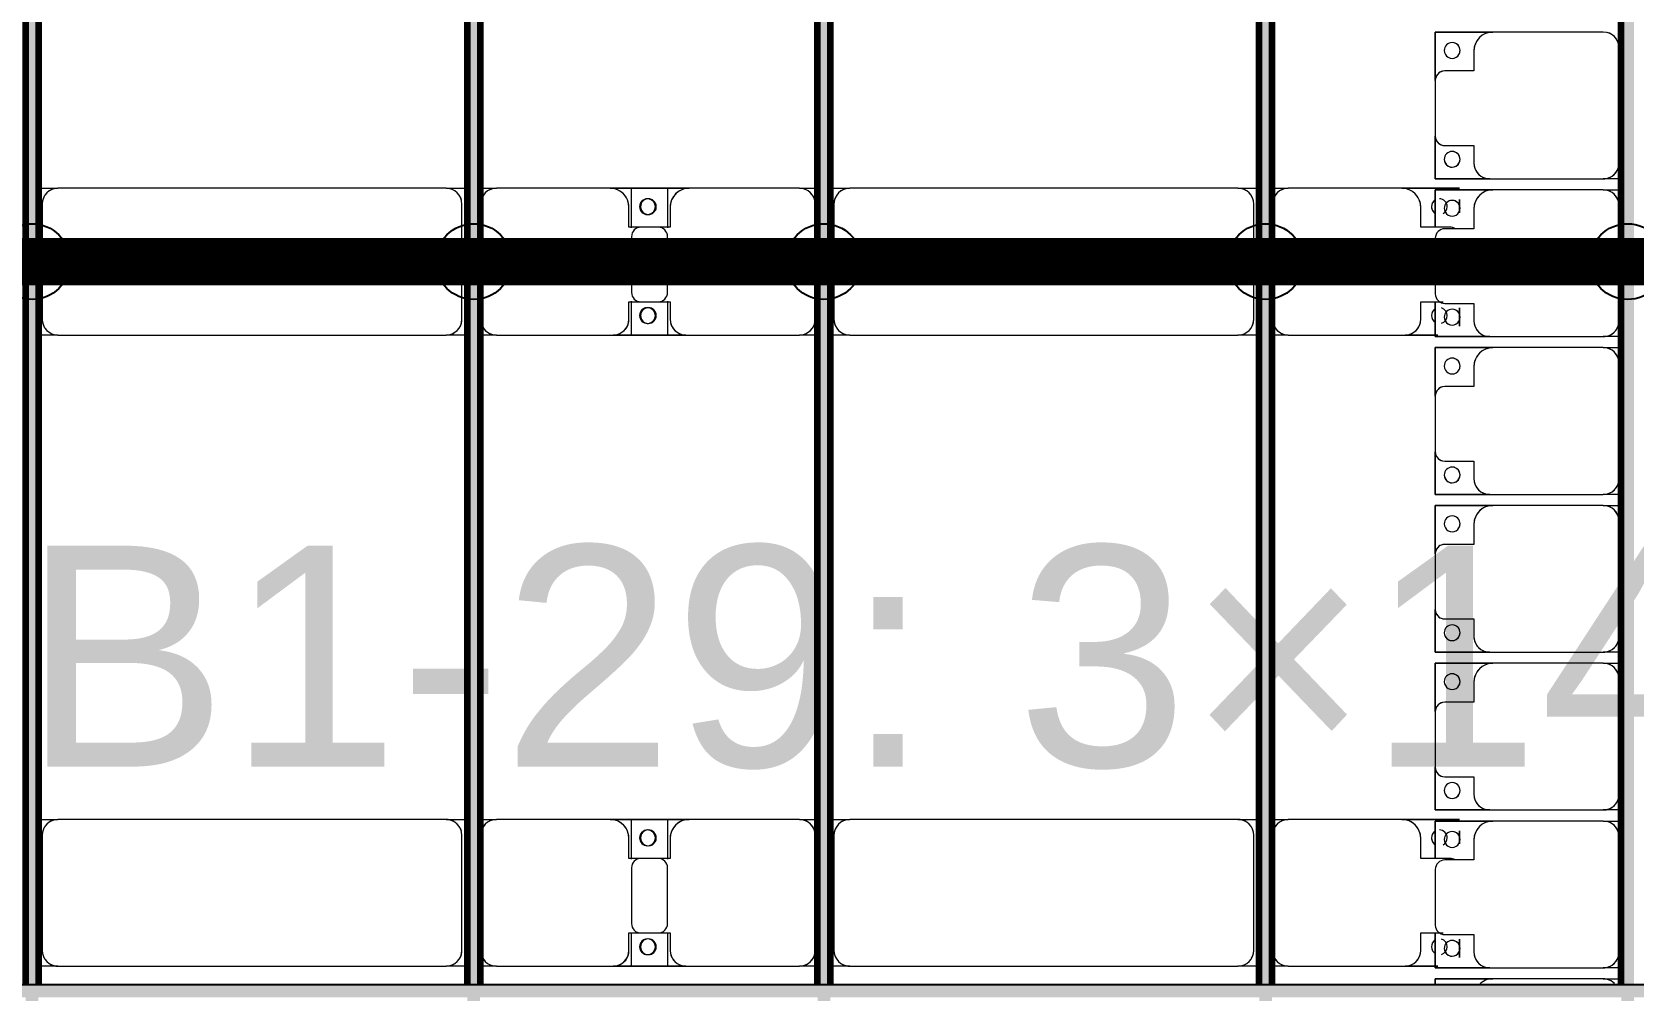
# Model space of a CAD drawing. Header units: millimetres. Extents: x -268744 to 115753, y -96240 to -10461.
# Drawn here: x -116669 to -111591, y -28627 to -25588 of the extents above; entities that cross this region are included whole.
import ezdxf

# ---------------------------------------------------------------- set-up
doc = ezdxf.new("R2010")
doc.units = ezdxf.units.MM
doc.layers.add('A-GENM', color=13, linetype='Continuous', lineweight=9)
doc.layers.add('S-BEAM', color=12, linetype='Continuous', lineweight=9)
doc.layers.add('GC-GHI CHU', color=2, linetype='Continuous')
doc.layers.add('GC-HOP 40x60 GIA CUONG', color=1, linetype='Continuous')
doc.styles.add('GC_VN', font='arial.ttf')

# ---------------------------------------------------------------- blocks, each defined once
blk = doc.blocks.new('Dầm C52 - Hộp 40x60-V24-KHUNG KẾT CẤU BÈ PIN 1')
at = {"layer": 'S-BEAM', "lineweight": 25}
blk.add_hatch(color=4, dxfattribs=at).paths.add_polyline_path([(-145811, -20), (145811, -20), (145811, 20), (-145811, 20)])
at = {"layer": 'S-BEAM', "color": 4, "lineweight": 25}
blk.add_line((-145811, 20), (145811, 20), dxfattribs=at)
blk = doc.blocks.new('Dai phao do pin - DẢI PHAO ĐỠ PIN-V50-KHUNG KẾT CẤU BÈ PIN 1')
at = {"layer": 'A-GENM', "color": 7}
for p, q in [((64577.6, 241.6), (64639.7, 241.6)), ((64577.6, 241.6), (64639.7, 241.6)), ((65870.3, 241.6), (64639.7, 241.6)), ((65870.3, 241.6), (65937.6, 241.6)), ((65870.3, 241.6), (65937.6, 241.6)), ((65977.6, 241.6), (66029.7, 241.6)), ((65977.6, 241.6), (66029.7, 241.6)), ((66389.7, 241.6), (66029.7, 241.6)), ((66389.7, 241.6), (66572.2, 241.6)), ((66572.2, 241.6), (66389.7, 241.6)), ((66457.8, 241.6), (66640.3, 241.6)), ((66457.8, 116.2), (66457.8, 241.6)), ((66640.3, 241.6), (66457.8, 241.6)), ((66572.2, 241.6), (66572.2, 116.2)), ((66990.3, 241.6), (66640.3, 241.6)), ((66990.3, 241.6), (67047.6, 241.6)), ((66990.3, 241.6), (67047.6, 241.6)), ((67087.6, 241.6), (67149.7, 241.6)), ((67087.6, 241.6), (67149.7, 241.6)), ((68380.3, 241.6), (67149.7, 241.6)), ((68380.3, 241.6), (68447.6, 241.6)), ((68380.3, 241.6), (68447.6, 241.6)), ((68487.6, 241.6), (68539.7, 241.6)), ((68487.6, 241.6), (68539.7, 241.6)), ((68899.7, 241.6), (68539.7, 241.6)), ((68899.7, 241.6), (69082.2, 241.6)), ((69082.2, 241.6), (68899.7, 241.6)), ((69082.2, 205.8), (69082.2, 164.2)), ((69082.2, 164.2), (69082.2, 205.8)), ((64589.7, 191.6), (64589.7, -173.4)), ((65920.3, -173.4), (65920.3, 191.6)), ((65979.7, 191.6), (65979.7, -173.4)), ((66449.7, 118.2), (66449.7, 181.6)), ((66580.3, 181.6), (66580.3, 118.2)), ((67040.3, -173.4), (67040.3, 191.6)), ((67099.7, 191.6), (67099.7, -173.4)), ((68430.3, -173.4), (68430.3, 191.6)), ((68489.7, 191.6), (68489.7, -173.4)), ((68959.7, 118.2), (68959.7, 181.6)), ((66542.2, 118.2), (66449.7, 118.2)), ((66580.3, 118.2), (66487.8, 118.2)), ((69052.2, 118.2), (68959.7, 118.2)), ((66457.8, 88.2), (66457.8, -88.2)), ((66572.2, -88.2), (66572.2, 88.2)), ((66449.7, -173.4), (66449.7, -118.2)), ((66449.7, -118.2), (66542.2, -118.2)), ((66457.8, -223.4), (66457.8, -116.2)), ((66487.8, -118.2), (66580.3, -118.2)), ((66572.2, -116.2), (66572.2, -223.4)), ((66580.3, -118.2), (66580.3, -173.4)), ((68959.7, -173.4), (68959.7, -118.2)), ((68959.7, -118.2), (69030.6, -118.2)), ((69082.2, -137.5), (69082.2, -195.9)), ((69082.2, -195.9), (69082.2, -137.5)), ((64639.7, -223.4), (64577.6, -223.4)), ((64639.7, -223.4), (64577.6, -223.4)), ((64639.7, -223.4), (65870.3, -223.4)), ((65937.6, -223.4), (65870.3, -223.4)), ((65937.6, -223.4), (65870.3, -223.4)), ((66029.7, -223.4), (65977.6, -223.4)), ((66029.7, -223.4), (65977.6, -223.4)), ((66029.7, -223.4), (66399.7, -223.4)), ((66572.2, -223.4), (66399.7, -223.4)), ((66399.7, -223.4), (66572.2, -223.4)), ((66630.3, -223.4), (66457.8, -223.4)), ((66457.8, -223.4), (66630.3, -223.4)), ((66630.3, -223.4), (66990.3, -223.4)), ((67047.6, -223.4), (66990.3, -223.4)), ((67047.6, -223.4), (66990.3, -223.4)), ((67149.7, -223.4), (67087.6, -223.4)), ((67149.7, -223.4), (67087.6, -223.4)), ((67149.7, -223.4), (68380.3, -223.4)), ((68447.6, -223.4), (68380.3, -223.4)), ((68447.6, -223.4), (68380.3, -223.4)), ((68539.7, -223.4), (68487.6, -223.4)), ((68539.7, -223.4), (68487.6, -223.4)), ((68539.7, -223.4), (68909.7, -223.4)), ((69013.6, -223.4), (68909.7, -223.4)), ((68909.7, -223.4), (69013.6, -223.4))]:
    blk.add_line(p, q, dxfattribs=at)
for centre, radius, start, end in [((64639.7, 191.6), 50, 90, 180), ((64639.7, 191.6), 50, 150, 180), ((64639.7, 191.6), 50, 105, 135), ((65870.3, 191.6), 50, 0, 90), ((65870.3, 191.6), 50, 60, 90), ((65870.3, 191.6), 50, 15, 30), ((66029.7, 191.6), 50, 90, 180), ((66029.7, 191.6), 50, 105, 180), ((66389.7, 181.6), 60, 0, 90), ((66389.7, 181.6), 60, 0, 60), ((66508.6, 183.2), 25, 360, 180), ((66508.6, 183.2), 25, 360, 165), ((66511.4, 183.2), 25, 0, 180), ((66511.4, 183.2), 25, 90, 180), ((66511.4, 183.2), 25, 15, 75), ((66640.3, 181.6), 60, 90, 180), ((66640.3, 181.6), 60, 120, 180), ((66990.3, 191.6), 50, 0, 90), ((66990.3, 191.6), 50, 0, 75), ((67149.7, 191.6), 50, 90, 180), ((67149.7, 191.6), 50, 150, 180), ((67149.7, 191.6), 50, 105, 135), ((68380.3, 191.6), 50, 360, 90), ((68380.3, 191.6), 50, 60, 90), ((68380.3, 191.6), 50, 15, 30), ((68539.7, 191.6), 50, 90, 180), ((68539.7, 191.6), 50, 105, 180), ((68899.7, 181.6), 60, 360, 90), ((68899.7, 181.6), 60, 360, 60), ((69018.6, 183.2), 25, 120, 180), ((69018.6, 183.2), 25, 120, 165), ((69018.6, 183.2), 25, 0, 90), ((69018.6, 183.2), 25, 0, 90), ((66508.6, 183.2), 25, 180, 0), ((66511.4, 183.2), 25, 180, 0), ((66511.4, 183.2), 25, 180, 300), ((66508.6, 183.2), 25, 210, 360), ((66511.4, 183.2), 25, 330, 345), ((69018.6, 183.2), 25, 180, 240), ((69018.6, 183.2), 25, 180, 195), ((69018.6, 183.2), 25, 210, 240), ((69018.6, 183.2), 25, 300, 0), ((69018.6, 183.2), 25, 300, 0), ((66487.8, 88.2), 30, 90, 180), ((66542.2, 88.2), 30, 0, 90), ((69052.2, 88.2), 30, 60, 90), ((66487.8, -88.2), 30, 180, 270), ((66542.2, -88.2), 30, 270, 360), ((66508.6, -161.8), 25, 360, 180), ((66508.6, -161.8), 25, 105, 165), ((66511.4, -161.8), 25, 0, 180), ((66511.4, -161.8), 25, 105, 180), ((66508.6, -161.8), 25, 360, 75), ((66511.4, -161.8), 25, 15, 75), ((69018.6, -161.8), 25, 120, 180), ((69018.6, -161.8), 25, 120, 165), ((69018.6, -161.8), 25, 0, 75), ((69018.6, -161.8), 25, 0, 75), ((64639.7, -173.4), 50, 180, 270), ((64639.7, -173.4), 50, 180, 210), ((65870.3, -173.4), 50, 270, 360), ((65870.3, -173.4), 50, 330, 360), ((66029.7, -173.4), 50, 180, 270), ((66029.7, -173.4), 50, 180, 255), ((66399.7, -173.4), 50, 270, 360), ((66399.7, -173.4), 50, 285, 0), ((66508.6, -161.8), 25, 180, 360), ((66508.6, -161.8), 25, 195, 360), ((66511.4, -161.8), 25, 180, 360), ((66511.4, -161.8), 25, 180, 270), ((66511.4, -161.8), 25, 285, 345), ((66630.3, -173.4), 50, 180, 270), ((66630.3, -173.4), 50, 180, 255), ((66990.3, -173.4), 50, 270, 0), ((66990.3, -173.4), 50, 285, 0), ((67149.7, -173.4), 50, 180, 270), ((67149.7, -173.4), 50, 180, 210), ((68380.3, -173.4), 50, 270, 0), ((68380.3, -173.4), 50, 330, 0), ((68539.7, -173.4), 50, 180, 270), ((68539.7, -173.4), 50, 180, 255), ((68909.7, -173.4), 50, 270, 360), ((68909.7, -173.4), 50, 285, 360), ((69018.6, -161.8), 25, 180, 240), ((69018.6, -161.8), 25, 180, 240), ((69018.6, -161.8), 25, 285, 0), ((69018.6, -161.8), 25, 285, 0), ((64639.7, -173.4), 50, 240, 270), ((65870.3, -173.4), 50, 285, 300), ((67149.7, -173.4), 50, 240, 270), ((68380.3, -173.4), 50, 285, 300)]:
    blk.add_arc(centre, radius, start, end, dxfattribs=at)
blk = doc.blocks.new('Dai phao do pin - DẢI PHAO ĐỠ PIN-V51-KHUNG KẾT CẤU BÈ PIN 1')
at = {"layer": 'A-GENM', "color": 7}
for p, q in [((64577.6, 241.6), (64639.7, 241.6)), ((64577.6, 241.6), (64639.7, 241.6)), ((65870.3, 241.6), (64639.7, 241.6)), ((65870.3, 241.6), (65937.6, 241.6)), ((65870.3, 241.6), (65937.6, 241.6)), ((65977.6, 241.6), (66029.7, 241.6)), ((65977.6, 241.6), (66029.7, 241.6)), ((66389.7, 241.6), (66029.7, 241.6)), ((66389.7, 241.6), (66572.2, 241.6)), ((66572.2, 241.6), (66389.7, 241.6)), ((66457.8, 241.6), (66640.3, 241.6)), ((66457.8, 116.2), (66457.8, 241.6)), ((66640.3, 241.6), (66457.8, 241.6)), ((66572.2, 241.6), (66572.2, 116.2)), ((66990.3, 241.6), (66640.3, 241.6)), ((66990.3, 241.6), (67047.6, 241.6)), ((66990.3, 241.6), (67047.6, 241.6)), ((67087.6, 241.6), (67149.7, 241.6)), ((67087.6, 241.6), (67149.7, 241.6)), ((68380.3, 241.6), (67149.7, 241.6)), ((68380.3, 241.6), (68447.6, 241.6)), ((68380.3, 241.6), (68447.6, 241.6)), ((68487.6, 241.6), (68539.7, 241.6)), ((68487.6, 241.6), (68539.7, 241.6)), ((68899.7, 241.6), (68539.7, 241.6)), ((68899.7, 241.6), (69082.2, 241.6)), ((69082.2, 241.6), (68899.7, 241.6)), ((69082.2, 205.8), (69082.2, 164.2)), ((69082.2, 164.2), (69082.2, 205.8)), ((64589.7, 191.6), (64589.7, -173.4)), ((65920.3, -173.4), (65920.3, 191.6)), ((65979.7, 191.6), (65979.7, -173.4)), ((66449.7, 118.2), (66449.7, 181.6)), ((66580.3, 181.6), (66580.3, 118.2)), ((67040.3, -173.4), (67040.3, 191.6)), ((67099.7, 191.6), (67099.7, -173.4)), ((68430.3, -173.4), (68430.3, 191.6)), ((68489.7, 191.6), (68489.7, -173.4)), ((68959.7, 118.2), (68959.7, 181.6)), ((66542.2, 118.2), (66449.7, 118.2)), ((66580.3, 118.2), (66487.8, 118.2)), ((69052.2, 118.2), (68959.7, 118.2)), ((66457.8, 88.2), (66457.8, -88.2)), ((66572.2, -88.2), (66572.2, 88.2)), ((66449.7, -173.4), (66449.7, -118.2)), ((66449.7, -118.2), (66542.2, -118.2)), ((66457.8, -223.4), (66457.8, -116.2)), ((66487.8, -118.2), (66580.3, -118.2)), ((66572.2, -116.2), (66572.2, -223.4)), ((66580.3, -118.2), (66580.3, -173.4)), ((68959.7, -173.4), (68959.7, -118.2)), ((68959.7, -118.2), (69030.6, -118.2)), ((69082.2, -137.5), (69082.2, -195.9)), ((69082.2, -195.9), (69082.2, -137.5)), ((64639.7, -223.4), (64577.6, -223.4)), ((64639.7, -223.4), (64577.6, -223.4)), ((64639.7, -223.4), (65870.3, -223.4)), ((65937.6, -223.4), (65870.3, -223.4)), ((65937.6, -223.4), (65870.3, -223.4)), ((66029.7, -223.4), (65977.6, -223.4)), ((66029.7, -223.4), (65977.6, -223.4)), ((66029.7, -223.4), (66399.7, -223.4)), ((66572.2, -223.4), (66399.7, -223.4)), ((66399.7, -223.4), (66572.2, -223.4)), ((66630.3, -223.4), (66457.8, -223.4)), ((66457.8, -223.4), (66630.3, -223.4)), ((66630.3, -223.4), (66990.3, -223.4)), ((67047.6, -223.4), (66990.3, -223.4)), ((67047.6, -223.4), (66990.3, -223.4)), ((67149.7, -223.4), (67087.6, -223.4)), ((67149.7, -223.4), (67087.6, -223.4)), ((67149.7, -223.4), (68380.3, -223.4)), ((68447.6, -223.4), (68380.3, -223.4)), ((68447.6, -223.4), (68380.3, -223.4)), ((68539.7, -223.4), (68487.6, -223.4)), ((68539.7, -223.4), (68487.6, -223.4)), ((68539.7, -223.4), (68909.7, -223.4)), ((69013.6, -223.4), (68909.7, -223.4)), ((68909.7, -223.4), (69013.6, -223.4))]:
    blk.add_line(p, q, dxfattribs=at)
for centre, radius, start, end in [((64639.7, 191.6), 50, 90, 180), ((64639.7, 191.6), 50, 150, 180), ((64639.7, 191.6), 50, 105, 135), ((65870.3, 191.6), 50, 0, 90), ((65870.3, 191.6), 50, 60, 90), ((65870.3, 191.6), 50, 15, 30), ((66029.7, 191.6), 50, 90, 180), ((66029.7, 191.6), 50, 105, 180), ((66389.7, 181.6), 60, 0, 90), ((66389.7, 181.6), 60, 0, 60), ((66508.6, 183.2), 25, 360, 180), ((66508.6, 183.2), 25, 360, 165), ((66511.4, 183.2), 25, 0, 180), ((66511.4, 183.2), 25, 90, 180), ((66511.4, 183.2), 25, 15, 75), ((66640.3, 181.6), 60, 90, 180), ((66640.3, 181.6), 60, 120, 180), ((66990.3, 191.6), 50, 0, 90), ((66990.3, 191.6), 50, 0, 75), ((67149.7, 191.6), 50, 90, 180), ((67149.7, 191.6), 50, 150, 180), ((67149.7, 191.6), 50, 105, 135), ((68380.3, 191.6), 50, 360, 90), ((68380.3, 191.6), 50, 60, 90), ((68380.3, 191.6), 50, 15, 30), ((68539.7, 191.6), 50, 90, 180), ((68539.7, 191.6), 50, 105, 180), ((68899.7, 181.6), 60, 360, 90), ((68899.7, 181.6), 60, 360, 60), ((69018.6, 183.2), 25, 120, 180), ((69018.6, 183.2), 25, 120, 165), ((69018.6, 183.2), 25, 0, 90), ((69018.6, 183.2), 25, 0, 90), ((66508.6, 183.2), 25, 180, 0), ((66511.4, 183.2), 25, 180, 0), ((66511.4, 183.2), 25, 180, 300), ((66508.6, 183.2), 25, 210, 360), ((66511.4, 183.2), 25, 330, 345), ((69018.6, 183.2), 25, 180, 240), ((69018.6, 183.2), 25, 180, 195), ((69018.6, 183.2), 25, 210, 240), ((69018.6, 183.2), 25, 300, 0), ((69018.6, 183.2), 25, 300, 0), ((66487.8, 88.2), 30, 90, 180), ((66542.2, 88.2), 30, 0, 90), ((69052.2, 88.2), 30, 60, 90), ((66487.8, -88.2), 30, 180, 270), ((66542.2, -88.2), 30, 270, 360), ((66508.6, -161.8), 25, 360, 180), ((66508.6, -161.8), 25, 105, 165), ((66511.4, -161.8), 25, 0, 180), ((66511.4, -161.8), 25, 105, 180), ((66508.6, -161.8), 25, 360, 75), ((66511.4, -161.8), 25, 15, 75), ((69018.6, -161.8), 25, 120, 180), ((69018.6, -161.8), 25, 120, 165), ((69018.6, -161.8), 25, 0, 75), ((69018.6, -161.8), 25, 0, 75), ((64639.7, -173.4), 50, 180, 270), ((64639.7, -173.4), 50, 180, 210), ((65870.3, -173.4), 50, 270, 360), ((65870.3, -173.4), 50, 330, 360), ((66029.7, -173.4), 50, 180, 270), ((66029.7, -173.4), 50, 180, 255), ((66399.7, -173.4), 50, 270, 360), ((66399.7, -173.4), 50, 285, 0), ((66508.6, -161.8), 25, 180, 360), ((66508.6, -161.8), 25, 195, 360), ((66511.4, -161.8), 25, 180, 360), ((66511.4, -161.8), 25, 180, 270), ((66511.4, -161.8), 25, 285, 345), ((66630.3, -173.4), 50, 180, 270), ((66630.3, -173.4), 50, 180, 255), ((66990.3, -173.4), 50, 270, 0), ((66990.3, -173.4), 50, 285, 0), ((67149.7, -173.4), 50, 180, 270), ((67149.7, -173.4), 50, 180, 210), ((68380.3, -173.4), 50, 270, 0), ((68380.3, -173.4), 50, 330, 0), ((68539.7, -173.4), 50, 180, 270), ((68539.7, -173.4), 50, 180, 255), ((68909.7, -173.4), 50, 270, 360), ((68909.7, -173.4), 50, 285, 360), ((69018.6, -161.8), 25, 180, 240), ((69018.6, -161.8), 25, 180, 240), ((69018.6, -161.8), 25, 285, 0), ((69018.6, -161.8), 25, 285, 0), ((64639.7, -173.4), 50, 240, 270), ((65870.3, -173.4), 50, 285, 300), ((67149.7, -173.4), 50, 240, 270), ((68380.3, -173.4), 50, 285, 300)]:
    blk.add_arc(centre, radius, start, end, dxfattribs=at)
blk = doc.blocks.new('Dầm C52 - Dầm C52-V2-KHUNG KẾT CẤU BÈ PIN 1')
at = {"layer": 'S-BEAM', "lineweight": 140}
h = blk.add_hatch(color=1, dxfattribs=at)
h.paths.add_polyline_path([(-25480.9, 20), (-25480.9, -20), (-25440.9, -20), (-25440.9, 20)])
h.paths.add_polyline_path([(-25400.9, 20), (-25400.9, -20), (-19440.9, -20), (-19443, 20), (-24983.5, 20)])
h.paths.add_polyline_path([(-19400.9, 20), (-19400.9, -20), (-13440.9, -20), (-13440.9, 20), (-18519.6, 20)])
h.paths.add_polyline_path([(-13400.9, -20), (-7440.9, -20), (-7440.9, 20), (-13400.9, 20)])
h.paths.add_polyline_path([(-7400.9, 20), (-7400.9, -20), (-1440.9, -20), (-1440.9, 20), (-6515.3, 20)])
h.paths.add_polyline_path([(-1400.9, 20), (-1400.9, -20), (4559.1, -20), (4559.1, 20), (-974.9, 20)])
h.paths.add_polyline_path([(4599.1, -20), (10559.1, -20), (10559.1, 20), (4599.1, 20)])
h.paths.add_polyline_path([(10599.1, -20), (16559.1, -20), (16559.1, 20), (10599.1, 20)])
h.paths.add_polyline_path([(16599.1, 20), (16599.1, -20), (22559.1, -20), (22559.1, 20), (17493.2, 20)])
h.paths.add_polyline_path([(22599.1, 20), (22599.1, -20), (25259.1, -20), (25259.1, 20), (23033.7, 20)])
h.paths.add_polyline_path([(25299.1, -20), (25480.9, -20), (25480.9, 20), (25299.1, 20)])
at = {"layer": 'S-BEAM', "color": 1, "lineweight": 140}
for p, q in [((16599.1, 20), (22559.1, 20)), ((22559.1, -20), (16599.1, -20))]:
    blk.add_line(p, q, dxfattribs=at)
blk = doc.blocks.new('Dầm C52 - Dầm C52-102503-KHUNG KẾT CẤU BÈ PIN 1')
at = {"layer": 'S-BEAM', "lineweight": 140}
h = blk.add_hatch(color=1, dxfattribs=at)
h.paths.add_polyline_path([(-25480.9, 20), (-25480.9, -20), (-25440.9, -20), (-25440.9, 20)])
h.paths.add_polyline_path([(-25400.9, 20), (-25400.9, -20), (-19440.9, -20), (-19443, 20), (-24983.5, 20)])
h.paths.add_polyline_path([(-19400.9, 20), (-19400.9, -20), (-13440.9, -20), (-13440.9, 20), (-17596.2, 20)])
h.paths.add_polyline_path([(-13400.9, -20), (-7440.9, -20), (-7440.9, 20), (-13400.9, 20)])
h.paths.add_polyline_path([(-7400.9, -20), (-1440.9, -20), (-1440.9, 20), (-7400.9, 20)])
h.paths.add_polyline_path([(-1400.9, -20), (4559.1, -20), (4559.1, 20), (-1400.9, 20)])
h.paths.add_polyline_path([(4599.1, -20), (10559.1, -20), (10559.1, 20), (4599.1, 20)])
h.paths.add_polyline_path([(10599.1, 20), (10599.1, -20), (16559.1, -20), (16559.1, 20), (11952.8, 20)])
h.paths.add_polyline_path([(16599.1, -20), (22559.1, -20), (22559.1, 20), (16599.1, 20)])
h.paths.add_polyline_path([(22599.1, -20), (25259.1, -20), (25259.1, 20), (22599.1, 20)])
h.paths.add_polyline_path([(25299.1, -20), (25441.8, -20), (25441.8, 20), (25299.1, 20)])
at = {"layer": 'S-BEAM', "color": 1, "lineweight": 140}
for p, q in [((16599.1, 20), (22559.1, 20)), ((22559.1, -20), (16599.1, -20))]:
    blk.add_line(p, q, dxfattribs=at)
blk = doc.blocks.new('Dải phao đi lại kèm đỡ invester - DẢI PHAO ĐI LẠI-V76-KHUNG KẾT CẤU BÈ PIN 1')
at = {"layer": 'A-GENM', "color": 7}
for p, q in [((5673.4, -729.7), (5308.4, -729.7)), ((5723.4, -722.4), (5723.4, -779.7)), ((5723.4, -722.4), (5723.4, -779.7)), ((5758.4, -779.7), (5758.4, -722.4)), ((5758.4, -779.7), (5758.4, -722.4)), ((6173.4, -729.7), (5808.4, -729.7)), ((6223.4, -722.4), (6223.4, -779.7)), ((6223.4, -722.4), (6223.4, -779.7)), ((6258.4, -779.7), (6258.4, -722.4)), ((6258.4, -779.7), (6258.4, -722.4)), ((6673.4, -729.7), (6308.4, -729.7)), ((6723.4, -722.4), (6723.4, -779.7)), ((6723.4, -722.4), (6723.4, -779.7)), ((6758.4, -779.7), (6758.4, -722.4)), ((6758.4, -779.7), (6758.4, -722.4)), ((7173.4, -729.7), (6808.4, -729.7)), ((7223.4, -722.4), (7223.4, -779.7)), ((7223.4, -722.4), (7223.4, -779.7)), ((7258.4, -779.7), (7258.4, -722.4)), ((7258.4, -779.7), (7258.4, -722.4)), ((7673.4, -729.7), (7308.4, -729.7)), ((7723.4, -722.4), (7723.4, -779.7)), ((7723.4, -722.4), (7723.4, -779.7)), ((7758.4, -779.7), (7758.4, -722.4)), ((7758.4, -779.7), (7758.4, -722.4)), ((8173.4, -729.7), (7808.4, -729.7)), ((8223.4, -722.4), (8223.4, -779.7)), ((8223.4, -722.4), (8223.4, -779.7)), ((8258.4, -779.7), (8258.4, -722.4)), ((8258.4, -779.7), (8258.4, -722.4)), ((5258.4, -779.7), (5258.4, -1129.7)), ((5723.4, -1139.7), (5723.4, -779.7)), ((5758.4, -779.7), (5758.4, -1129.7)), ((6223.4, -1139.7), (6223.4, -779.7)), ((6258.4, -779.7), (6258.4, -1129.7)), ((6723.4, -1139.7), (6723.4, -779.7)), ((6758.4, -779.7), (6758.4, -1129.7)), ((7223.4, -1139.7), (7223.4, -779.7)), ((7258.4, -779.7), (7258.4, -1129.7)), ((7723.4, -1139.7), (7723.4, -779.7)), ((7758.4, -779.7), (7758.4, -1129.7)), ((8223.4, -1139.7), (8223.4, -779.7)), ((8258.4, -779.7), (8258.4, -1129.7)), ((5258.4, -1312.2), (5258.4, -1129.7)), ((5258.4, -1129.7), (5258.4, -1312.2)), ((5723.4, -1139.7), (5723.4, -1312.2)), ((5723.4, -1312.2), (5723.4, -1139.7)), ((5758.4, -1312.2), (5758.4, -1129.7)), ((5758.4, -1129.7), (5758.4, -1312.2)), ((6223.4, -1139.7), (6223.4, -1312.2)), ((6223.4, -1312.2), (6223.4, -1139.7)), ((6258.4, -1312.2), (6258.4, -1129.7)), ((6258.4, -1129.7), (6258.4, -1312.2)), ((6723.4, -1139.7), (6723.4, -1312.2)), ((6723.4, -1312.2), (6723.4, -1139.7)), ((6758.4, -1312.2), (6758.4, -1129.7)), ((6758.4, -1129.7), (6758.4, -1312.2)), ((7223.4, -1139.7), (7223.4, -1312.2)), ((7223.4, -1312.2), (7223.4, -1139.7)), ((7258.4, -1312.2), (7258.4, -1129.7)), ((7258.4, -1129.7), (7258.4, -1312.2)), ((7723.4, -1139.7), (7723.4, -1312.2)), ((7723.4, -1312.2), (7723.4, -1139.7)), ((7758.4, -1312.2), (7758.4, -1129.7)), ((7758.4, -1129.7), (7758.4, -1312.2)), ((8223.4, -1139.7), (8223.4, -1312.2)), ((8223.4, -1312.2), (8223.4, -1139.7)), ((8258.4, -1312.2), (8258.4, -1129.7)), ((8258.4, -1129.7), (8258.4, -1312.2)), ((5318.4, -1189.7), (5381.8, -1189.7)), ((5381.8, -1189.7), (5381.8, -1282.2)), ((5618.2, -1282.2), (5618.2, -1189.7)), ((5618.2, -1189.7), (5673.4, -1189.7)), ((5818.4, -1189.7), (5881.8, -1189.7)), ((5881.8, -1189.7), (5881.8, -1282.2)), ((6118.2, -1282.2), (6118.2, -1189.7)), ((6118.2, -1189.7), (6173.4, -1189.7)), ((6318.4, -1189.7), (6381.8, -1189.7)), ((6381.8, -1189.7), (6381.8, -1282.2)), ((6618.2, -1282.2), (6618.2, -1189.7)), ((6618.2, -1189.7), (6673.4, -1189.7)), ((6818.4, -1189.7), (6881.8, -1189.7)), ((6881.8, -1189.7), (6881.8, -1282.2)), ((7118.2, -1282.2), (7118.2, -1189.7)), ((7118.2, -1189.7), (7173.4, -1189.7)), ((7318.4, -1189.7), (7381.8, -1189.7)), ((7381.8, -1189.7), (7381.8, -1282.2)), ((7618.2, -1282.2), (7618.2, -1189.7)), ((7618.2, -1189.7), (7673.4, -1189.7)), ((7818.4, -1189.7), (7881.8, -1189.7)), ((7881.8, -1189.7), (7881.8, -1282.2)), ((8118.2, -1282.2), (8118.2, -1189.7)), ((8118.2, -1189.7), (8173.4, -1189.7)), ((5411.8, -1312.2), (5258.4, -1312.2)), ((5258.4, -1312.2), (5411.8, -1312.2)), ((5411.8, -1312.2), (5588.2, -1312.2)), ((5723.4, -1312.2), (5588.2, -1312.2)), ((5588.2, -1312.2), (5723.4, -1312.2)), ((5876.8, -1312.2), (5758.4, -1312.2)), ((5758.4, -1312.2), (5876.8, -1312.2)), ((5911.8, -1312.2), (6088.2, -1312.2)), ((6223.4, -1312.2), (6113.2, -1312.2)), ((6113.2, -1312.2), (6223.4, -1312.2)), ((6411.8, -1312.2), (6258.4, -1312.2)), ((6258.4, -1312.2), (6411.8, -1312.2)), ((6411.8, -1312.2), (6588.2, -1312.2)), ((6723.4, -1312.2), (6588.2, -1312.2)), ((6588.2, -1312.2), (6723.4, -1312.2)), ((6911.8, -1312.2), (6758.4, -1312.2)), ((6758.4, -1312.2), (6911.8, -1312.2)), ((6911.8, -1312.2), (7088.2, -1312.2)), ((7223.4, -1312.2), (7088.2, -1312.2)), ((7088.2, -1312.2), (7223.4, -1312.2)), ((7411.8, -1312.2), (7258.4, -1312.2)), ((7258.4, -1312.2), (7411.8, -1312.2)), ((7411.8, -1312.2), (7588.2, -1312.2)), ((7723.4, -1312.2), (7588.2, -1312.2)), ((7588.2, -1312.2), (7723.4, -1312.2)), ((7876.8, -1312.2), (7758.4, -1312.2)), ((7758.4, -1312.2), (7876.8, -1312.2)), ((7911.8, -1312.2), (8088.2, -1312.2)), ((8223.4, -1312.2), (8113.2, -1312.2)), ((8113.2, -1312.2), (8223.4, -1312.2)), ((8276.8, -1312.2), (8258.4, -1312.2)), ((8258.4, -1312.2), (8276.8, -1312.2))]:
    blk.add_line(p, q, dxfattribs=at)
for centre, radius, start, end in [((5308.4, -779.7), 50, 90, 180), ((5308.4, -779.7), 50, 90, 165), ((5673.4, -779.7), 50, 360, 90), ((5673.4, -779.7), 50, 15, 90), ((5808.4, -779.7), 50, 90, 180), ((5808.4, -779.7), 50, 90, 165), ((6173.4, -779.7), 50, 360, 90), ((6173.4, -779.7), 50, 15, 90), ((6308.4, -779.7), 50, 90, 180), ((6308.4, -779.7), 50, 90, 165), ((6673.4, -779.7), 50, 360, 90), ((6673.4, -779.7), 50, 15, 90), ((6808.4, -779.7), 50, 90, 180), ((6808.4, -779.7), 50, 90, 165), ((7173.4, -779.7), 50, 360, 90), ((7173.4, -779.7), 50, 15, 90), ((7308.4, -779.7), 50, 90, 180), ((7308.4, -779.7), 50, 90, 165), ((7673.4, -779.7), 50, 360, 90), ((7673.4, -779.7), 50, 15, 90), ((7808.4, -779.7), 50, 90, 180), ((7808.4, -779.7), 50, 90, 165), ((8173.4, -779.7), 50, 360, 90), ((8173.4, -779.7), 50, 15, 90), ((8308.4, -779.7), 50, 135, 180), ((8308.4, -779.7), 50, 135, 165), ((5318.4, -1129.7), 60, 180, 270), ((5318.4, -1129.7), 60, 210, 270), ((5673.4, -1139.7), 50, 270, 360), ((5673.4, -1139.7), 50, 270, 345), ((5818.4, -1129.7), 60, 180, 270), ((5818.4, -1129.7), 60, 210, 270), ((6173.4, -1139.7), 50, 270, 360), ((6173.4, -1139.7), 50, 270, 345), ((6318.4, -1129.7), 60, 180, 270), ((6318.4, -1129.7), 60, 210, 270), ((6673.4, -1139.7), 50, 270, 360), ((6673.4, -1139.7), 50, 270, 345), ((6818.4, -1129.7), 60, 180, 270), ((6818.4, -1129.7), 60, 210, 270), ((7173.4, -1139.7), 50, 270, 0), ((7173.4, -1139.7), 50, 270, 345), ((7318.4, -1129.7), 60, 180, 270), ((7318.4, -1129.7), 60, 210, 270), ((7673.4, -1139.7), 50, 270, 360), ((7673.4, -1139.7), 50, 270, 345), ((7818.4, -1129.7), 60, 180, 270), ((7818.4, -1129.7), 60, 210, 270), ((8173.4, -1139.7), 50, 270, 360), ((8173.4, -1139.7), 50, 270, 345), ((8318.4, -1129.7), 60, 180, 225), ((8318.4, -1129.7), 60, 210, 225), ((5316.8, -1258.6), 25, 90, 270), ((5316.8, -1258.6), 25, 180, 270), ((5316.8, -1258.6), 25, 90, 165), ((5316.8, -1258.6), 25, 270, 90), ((5316.8, -1258.6), 25, 60, 90), ((5316.8, -1258.6), 25, 270, 30), ((5661.8, -1258.6), 25, 90, 270), ((5661.8, -1258.6), 25, 180, 270), ((5661.8, -1258.6), 25, 90, 165), ((5661.8, -1258.6), 25, 270, 90), ((5661.8, -1258.6), 25, 15, 90), ((5661.8, -1258.6), 25, 270, 360), ((5816.8, -1258.6), 25, 90, 270), ((5816.8, -1258.6), 25, 180, 270), ((5816.8, -1258.6), 25, 90, 165), ((5816.8, -1258.6), 25, 270, 90), ((5816.8, -1258.6), 25, 60, 90), ((5816.8, -1258.6), 25, 270, 30), ((6161.8, -1258.6), 25, 90, 270), ((6161.8, -1258.6), 25, 180, 270), ((6161.8, -1258.6), 25, 90, 165), ((6161.8, -1258.6), 25, 270, 90), ((6161.8, -1258.6), 25, 15, 90), ((6161.8, -1258.6), 25, 270, 0), ((6316.8, -1258.6), 25, 90, 270), ((6316.8, -1258.6), 25, 180, 270), ((6316.8, -1258.6), 25, 90, 165), ((6316.8, -1258.6), 25, 270, 90), ((6316.8, -1258.6), 25, 60, 90), ((6316.8, -1258.6), 25, 270, 30), ((6661.8, -1258.6), 25, 90, 270), ((6661.8, -1258.6), 25, 180, 270), ((6661.8, -1258.6), 25, 90, 165), ((6661.8, -1258.6), 25, 270, 90), ((6661.8, -1258.6), 25, 15, 90), ((6661.8, -1258.6), 25, 270, 360), ((6816.8, -1258.6), 25, 90, 270), ((6816.8, -1258.6), 25, 180, 270), ((6816.8, -1258.6), 25, 90, 165), ((6816.8, -1258.6), 25, 270, 90), ((6816.8, -1258.6), 25, 60, 90), ((6816.8, -1258.6), 25, 270, 30), ((7161.8, -1258.6), 25, 90, 270), ((7161.8, -1258.6), 25, 180, 270), ((7161.8, -1258.6), 25, 90, 165), ((7161.8, -1258.6), 25, 270, 90), ((7161.8, -1258.6), 25, 15, 90), ((7161.8, -1258.6), 25, 270, 0), ((7316.8, -1258.6), 25, 90, 270), ((7316.8, -1258.6), 25, 180, 270), ((7316.8, -1258.6), 25, 90, 165), ((7316.8, -1258.6), 25, 270, 90), ((7316.8, -1258.6), 25, 60, 90), ((7316.8, -1258.6), 25, 270, 30), ((7661.8, -1258.6), 25, 90, 270), ((7661.8, -1258.6), 25, 180, 270), ((7661.8, -1258.6), 25, 90, 165), ((7661.8, -1258.6), 25, 270, 90), ((7661.8, -1258.6), 25, 15, 90), ((7661.8, -1258.6), 25, 270, 0), ((7816.8, -1258.6), 25, 90, 270), ((7816.8, -1258.6), 25, 180, 270), ((7816.8, -1258.6), 25, 90, 165), ((7816.8, -1258.6), 25, 270, 90), ((7816.8, -1258.6), 25, 60, 90), ((7816.8, -1258.6), 25, 270, 30), ((8161.8, -1258.6), 25, 90, 270), ((8161.8, -1258.6), 25, 180, 270), ((8161.8, -1258.6), 25, 90, 165), ((8161.8, -1258.6), 25, 270, 90), ((8161.8, -1258.6), 25, 15, 90), ((8161.8, -1258.6), 25, 270, 0), ((5411.8, -1282.2), 30, 180, 270), ((5411.8, -1282.2), 30, 195, 225), ((5411.8, -1282.2), 30, 195, 255), ((5411.8, -1282.2), 30, 195, 225), ((5588.2, -1282.2), 30, 270, 360), ((5588.2, -1282.2), 30, 285, 345), ((5588.2, -1282.2), 30, 285, 300), ((5588.2, -1282.2), 30, 285, 300), ((5588.2, -1282.2), 30, 315, 345), ((5588.2, -1282.2), 30, 315, 345), ((5911.8, -1282.2), 30, 180, 270), ((6088.2, -1282.2), 30, 270, 360), ((6088.2, -1282.2), 30, 330, 345), ((6088.2, -1282.2), 30, 330, 345), ((6411.8, -1282.2), 30, 180, 270), ((6411.8, -1282.2), 30, 195, 225), ((6411.8, -1282.2), 30, 195, 255), ((6411.8, -1282.2), 30, 195, 225), ((6588.2, -1282.2), 30, 270, 0), ((6588.2, -1282.2), 30, 285, 345), ((6588.2, -1282.2), 30, 285, 300), ((6588.2, -1282.2), 30, 285, 300), ((6588.2, -1282.2), 30, 315, 345), ((6588.2, -1282.2), 30, 315, 345), ((6911.8, -1282.2), 30, 180, 270), ((6911.8, -1282.2), 30, 195, 225), ((6911.8, -1282.2), 30, 195, 255), ((6911.8, -1282.2), 30, 195, 225), ((7088.2, -1282.2), 30, 270, 0), ((7088.2, -1282.2), 30, 285, 345), ((7088.2, -1282.2), 30, 285, 300), ((7088.2, -1282.2), 30, 285, 300), ((7088.2, -1282.2), 30, 315, 345), ((7088.2, -1282.2), 30, 315, 345), ((7411.8, -1282.2), 30, 180, 270), ((7411.8, -1282.2), 30, 193.2478, 225), ((7411.8, -1282.2), 30, 193.2478, 255), ((7411.8, -1282.2), 30, 193.2478, 225), ((7588.2, -1282.2), 30, 270, 0), ((7588.2, -1282.2), 30, 285, 345), ((7588.2, -1282.2), 30, 285, 300), ((7588.2, -1282.2), 30, 285, 300), ((7588.2, -1282.2), 30, 315, 345), ((7588.2, -1282.2), 30, 315, 345), ((7911.8, -1282.2), 30, 180, 270), ((8088.2, -1282.2), 30, 270, 360), ((8088.2, -1282.2), 30, 330, 345), ((8088.2, -1282.2), 30, 330, 345)]:
    blk.add_arc(centre, radius, start, end, dxfattribs=at)
blk = doc.blocks.new('Dầm C52 - Dầm C52-102502-KHUNG KẾT CẤU BÈ PIN 1')
at = {"layer": 'S-BEAM', "lineweight": 140}
h = blk.add_hatch(color=1, dxfattribs=at)
h.paths.add_polyline_path([(-25480.9, 20), (-25480.9, -20), (-25440.9, -20), (-25440.9, 20)])
h.paths.add_polyline_path([(-25400.9, 20), (-25400.9, -20), (-19440.9, -20), (-19443, 20), (-24983.5, 20)])
h.paths.add_polyline_path([(-19400.9, 20), (-19400.9, -20), (-13440.9, -20), (-13440.9, 20), (-18981.3, 20)])
h.paths.add_polyline_path([(-13400.9, -20), (-7440.9, -20), (-7440.9, 20), (-13400.9, 20)])
h.paths.add_polyline_path([(-7400.9, -20), (-1440.9, -20), (-1440.9, 20), (-7400.9, 20)])
h.paths.add_polyline_path([(-1400.9, -20), (4559.1, -20), (4559.1, 20), (-1400.9, 20)])
h.paths.add_polyline_path([(4599.1, 20), (4599.1, -20), (10559.1, -20), (10559.1, 20), (5027.2, 20)])
h.paths.add_polyline_path([(10599.1, -20), (16559.1, -20), (16559.1, 20), (10599.1, 20)])
h.paths.add_polyline_path([(16599.1, 20), (16599.1, -20), (22559.1, -20), (22559.1, 20), (17031.5, 20)])
h.paths.add_polyline_path([(22599.1, -20), (25259.1, -20), (25259.1, 20), (22599.1, 20)])
h.paths.add_polyline_path([(25299.1, -20), (25480.9, -20), (25480.9, 20), (25299.1, 20)])
at = {"layer": 'S-BEAM', "color": 1, "lineweight": 140}
blk.add_line((16599.1, 20), (22559.1, 20), dxfattribs=at)
blk = doc.blocks.new('be pin 1_rvt-1-KHUNG KẾT CẤU BÈ PIN 1')
at = {"layer": 'A-GENM', "lineweight": 9, "rotation": 270.0000000003262}
blk.add_blockref('Dải phao đi lại kèm đỡ invester - DẢI PHAO ĐI LẠI-V76-KHUNG KẾT CẤU BÈ PIN 1', (-110909, -20329.7), dxfattribs=at)
at = {"layer": 'A-GENM', "lineweight": 9}
for name, p in [('Dai phao do pin - DẢI PHAO ĐỠ PIN-V51-KHUNG KẾT CẤU BÈ PIN 1', (-181226.8, -26324.7)), ('Dai phao do pin - DẢI PHAO ĐỠ PIN-V50-KHUNG KẾT CẤU BÈ PIN 1', (-181226.8, -28324.7))]:
    blk.add_blockref(name, p, dxfattribs=at)
at = {"layer": 'S-BEAM', "lineweight": 9, "rotation": 90.00000000032618}
for name, p in [('Dầm C52 - Dầm C52-V2-KHUNG KẾT CẤU BÈ PIN 1', (-116669.1, -45205.6)), ('Dầm C52 - Dầm C52-V2-KHUNG KẾT CẤU BÈ PIN 1', (-114159.1, -45205.6)), ('Dầm C52 - Dầm C52-102502-KHUNG KẾT CẤU BÈ PIN 1', (-111611.4, -45205.6)), ('Dầm C52 - Dầm C52-102503-KHUNG KẾT CẤU BÈ PIN 1', (-115269.1, -45205.6)), ('Dầm C52 - Dầm C52-102503-KHUNG KẾT CẤU BÈ PIN 1', (-112759.1, -45205.6))]:
    blk.add_blockref(name, p, dxfattribs=at)
at = {"layer": 'S-BEAM', "lineweight": 9}
blk.add_blockref('Dầm C52 - Hộp 40x60-V24-KHUNG KẾT CẤU BÈ PIN 1', (-110896.7, -28626.5), dxfattribs=at)

msp = doc.modelspace()

# ---------------------------------------------------------------- linework, layer by layer
at = {"layer": 'GC-HOP 40x60 GIA CUONG', "const_width": 150}
msp.add_lwpolyline([(-120975.8, -26315.6), (-106425.9, -26315.6)], dxfattribs=at)
at = {"layer": 'GC-HOP 40x60 GIA CUONG'}
for centre in [(-116669.1, -26315.6), (-115269.1, -26315.6), (-114159.1, -26315.6), (-112759.1, -26315.6), (-111611.4, -26315.6)]:
    msp.add_circle(centre, 120, dxfattribs=at)

# ---------------------------------------------------------------- block references
at = {"lineweight": 5}
msp.add_blockref('be pin 1_rvt-1-KHUNG KẾT CẤU BÈ PIN 1', (0, 0), dxfattribs=at)

# ---------------------------------------------------------------- texts
at = {"layer": 'GC-GHI CHU', "style": 'GC_VN'}
msp.add_text('B1-29: 3×14,5 m', height=700, dxfattribs=at).set_placement((-116700.8, -27915.6))

doc.saveas('drawing.dxf')
